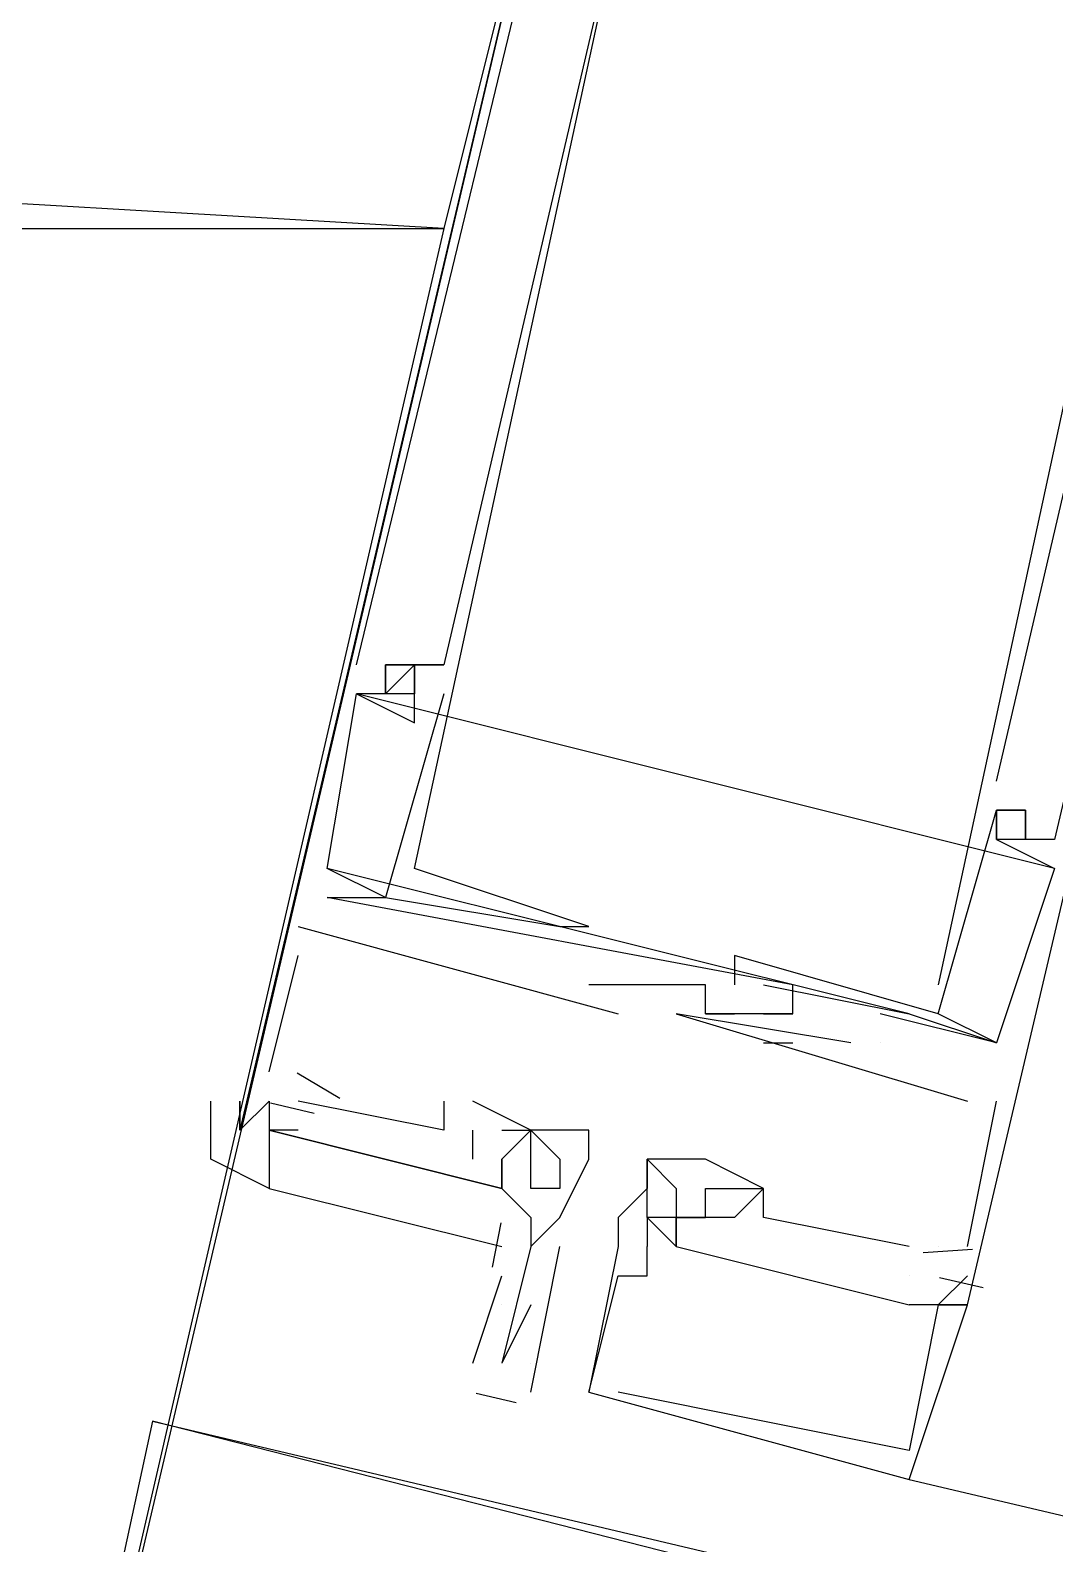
# Model space of a CAD drawing. Header units: feet. Extents: x -84 to 198, y -22 to 181.
# Drawn here: x 96.317 to 96.787, y 27.202 to 27.895 of the extents above; entities that cross this region are included whole.
import ezdxf

# ---------------------------------------------------------------- set-up
doc = ezdxf.new("R2010")
doc.units = ezdxf.units.FT
doc.layers.add('A-LINEA', color=7, linetype='CONTINUOUS')
doc.layers.add('A-MURO-CONCRETO', color=8, linetype='CONTINUOUS')

msp = doc.modelspace()

# ---------------------------------------------------------------- linework, layer by layer
at = {"layer": 'A-LINEA'}
for p, q in [((96.4667, 27.6044), (96.4667, 27.6044)), ((96.4667, 27.6044), (96.4667, 27.6044)), ((96.4667, 27.6044), (96.4667, 27.6044)), ((96.48, 27.6044), (96.48, 27.6044)), ((96.48, 27.6044), (96.48, 27.6044)), ((96.48, 27.6044), (96.48, 27.6044)), ((96.4933, 27.6044), (96.4933, 27.6044)), ((96.4933, 27.6044), (96.4933, 27.6044)), ((96.4933, 27.6044), (96.4933, 27.6044)), ((96.4933, 27.6044), (96.4933, 27.6044)), ((96.4933, 27.6044), (96.4933, 27.6044)), ((96.4933, 27.6044), (96.4933, 27.6044)), ((96.5067, 27.6044), (96.5067, 27.6044)), ((96.5067, 27.6044), (96.5067, 27.6044)), ((96.5067, 27.6044), (96.5067, 27.6044)), ((96.5067, 27.6044), (96.5067, 27.6044)), ((96.5067, 27.6044), (96.5067, 27.6044)), ((96.5067, 27.6044), (96.5067, 27.6044)), ((96.7867, 27.5111), (96.4667, 27.5911)), ((96.4667, 27.5911), (96.4667, 27.5911)), ((96.4667, 27.5911), (96.4667, 27.5911)), ((96.7867, 27.5111), (96.4667, 27.5911)), ((96.4667, 27.5911), (96.4667, 27.5911)), ((96.4667, 27.5911), (96.4667, 27.5911)), ((96.7867, 27.5111), (96.4667, 27.5911)), ((96.4667, 27.5911), (96.4667, 27.5911)), ((96.4667, 27.5911), (96.4667, 27.5911)), ((96.5067, 27.5911), (96.48, 27.4978)), ((96.48, 27.5911), (96.48, 27.5911)), ((96.5067, 27.5911), (96.48, 27.4978)), ((96.48, 27.5911), (96.48, 27.5911)), ((96.5067, 27.5911), (96.48, 27.4978)), ((96.48, 27.5911), (96.48, 27.5911)), ((96.4933, 27.5911), (96.4933, 27.5911)), ((96.4933, 27.5911), (96.4933, 27.5911)), ((96.4933, 27.5911), (96.4933, 27.5911)), ((96.4933, 27.5911), (96.4933, 27.5911)), ((96.4933, 27.5911), (96.4933, 27.5911)), ((96.4933, 27.5911), (96.4933, 27.5911)), ((96.5067, 27.5911), (96.5067, 27.5911)), ((96.5067, 27.5911), (96.5067, 27.5911)), ((96.5067, 27.5911), (96.5067, 27.5911)), ((96.4933, 27.5778), (96.4933, 27.5778)), ((96.4933, 27.5778), (96.4933, 27.5778)), ((96.4933, 27.5778), (96.4933, 27.5778)), ((96.76, 27.5511), (96.76, 27.5511)), ((96.76, 27.5511), (96.76, 27.5511)), ((96.76, 27.5511), (96.76, 27.5511)), ((96.76, 27.5378), (96.76, 27.5378)), ((96.76, 27.5378), (96.76, 27.5378)), ((96.76, 27.5378), (96.76, 27.5378)), ((96.76, 27.5378), (96.76, 27.5378)), ((96.76, 27.5378), (96.76, 27.5378)), ((96.76, 27.5378), (96.76, 27.5378)), ((96.76, 27.5378), (96.76, 27.5378)), ((96.76, 27.5378), (96.76, 27.5378)), ((96.76, 27.5378), (96.76, 27.5378)), ((96.7733, 27.5378), (96.7733, 27.5378)), ((96.7733, 27.5378), (96.7733, 27.5378)), ((96.7733, 27.5378), (96.7733, 27.5378)), ((96.7733, 27.5378), (96.7733, 27.5378)), ((96.7733, 27.5378), (96.7733, 27.5378)), ((96.7733, 27.5378), (96.7733, 27.5378)), ((96.76, 27.5244), (96.76, 27.5244)), ((96.76, 27.5244), (96.76, 27.5244)), ((96.76, 27.5244), (96.76, 27.5244)), ((96.76, 27.5244), (96.76, 27.5244)), ((96.76, 27.5244), (96.76, 27.5244)), ((96.76, 27.5244), (96.76, 27.5244)), ((96.7733, 27.5244), (96.7733, 27.5244)), ((96.7733, 27.5244), (96.7733, 27.5244)), ((96.7733, 27.5244), (96.7733, 27.5244)), ((96.7867, 27.5244), (96.7867, 27.5244)), ((96.7867, 27.5244), (96.7867, 27.5244)), ((96.7867, 27.5244), (96.7867, 27.5244)), ((96.72, 27.4444), (96.4533, 27.5111)), ((96.48, 27.4978), (96.4533, 27.5111)), ((96.4533, 27.5111), (96.4533, 27.5111)), ((96.4533, 27.5111), (96.4533, 27.5111)), ((96.72, 27.4444), (96.4533, 27.5111)), ((96.48, 27.4978), (96.4533, 27.5111)), ((96.4533, 27.5111), (96.4533, 27.5111)), ((96.4533, 27.5111), (96.4533, 27.5111)), ((96.72, 27.4444), (96.4533, 27.5111)), ((96.48, 27.4978), (96.4533, 27.5111)), ((96.4533, 27.5111), (96.4533, 27.5111)), ((96.4533, 27.5111), (96.4533, 27.5111)), ((96.4933, 27.5111), (96.4933, 27.5111)), ((96.4933, 27.5111), (96.4933, 27.5111)), ((96.4933, 27.5111), (96.4933, 27.5111)), ((96.7867, 27.5111), (96.7867, 27.5111)), ((96.7867, 27.5111), (96.7867, 27.5111)), ((96.7867, 27.5111), (96.7867, 27.5111)), ((96.4533, 27.4978), (96.4533, 27.4978)), ((96.4533, 27.4978), (96.4533, 27.4978)), ((96.4533, 27.4978), (96.4533, 27.4978)), ((96.4533, 27.4978), (96.4533, 27.4978)), ((96.4533, 27.4978), (96.4533, 27.4978)), ((96.4533, 27.4978), (96.4533, 27.4978)), ((96.48, 27.4978), (96.48, 27.4978)), ((96.48, 27.4978), (96.48, 27.4978)), ((96.48, 27.4978), (96.48, 27.4978)), ((96.48, 27.4978), (96.48, 27.4978)), ((96.48, 27.4978), (96.48, 27.4978)), ((96.48, 27.4978), (96.48, 27.4978)), ((96.44, 27.4844), (96.5867, 27.4444)), ((96.44, 27.4844), (96.44, 27.4844)), ((96.44, 27.4844), (96.5867, 27.4444)), ((96.44, 27.4844), (96.44, 27.4844)), ((96.44, 27.4844), (96.5867, 27.4444)), ((96.44, 27.4844), (96.44, 27.4844)), ((96.56, 27.4844), (96.56, 27.4844)), ((96.56, 27.4844), (96.56, 27.4844)), ((96.56, 27.4844), (96.56, 27.4844)), ((96.5733, 27.4844), (96.5733, 27.4844)), ((96.5733, 27.4844), (96.5733, 27.4844)), ((96.5733, 27.4844), (96.5733, 27.4844)), ((96.4267, 27.4178), (96.44, 27.4711)), ((96.4267, 27.4178), (96.44, 27.4711)), ((96.4267, 27.4178), (96.44, 27.4711)), ((96.44, 27.4711), (96.44, 27.4711)), ((96.44, 27.4711), (96.44, 27.4711)), ((96.44, 27.4711), (96.44, 27.4711)), ((96.64, 27.4711), (96.64, 27.4711)), ((96.64, 27.4711), (96.64, 27.4711)), ((96.64, 27.4711), (96.64, 27.4711)), ((96.5733, 27.4578), (96.5733, 27.4578)), ((96.5733, 27.4578), (96.5733, 27.4578)), ((96.5733, 27.4578), (96.5733, 27.4578)), ((96.5867, 27.4578), (96.5867, 27.4578)), ((96.5867, 27.4578), (96.5867, 27.4578)), ((96.5867, 27.4578), (96.5867, 27.4578)), ((96.5867, 27.4578), (96.5867, 27.4578)), ((96.5867, 27.4578), (96.5867, 27.4578)), ((96.5867, 27.4578), (96.5867, 27.4578)), ((96.6267, 27.4578), (96.6267, 27.4578)), ((96.6267, 27.4578), (96.6267, 27.4578)), ((96.6267, 27.4578), (96.6267, 27.4578)), ((96.64, 27.4578), (96.64, 27.4578)), ((96.64, 27.4578), (96.64, 27.4578)), ((96.64, 27.4578), (96.64, 27.4578)), ((96.6533, 27.4578), (96.6533, 27.4578)), ((96.6533, 27.4578), (96.6533, 27.4578)), ((96.6533, 27.4578), (96.6533, 27.4578)), ((96.6667, 27.4578), (96.6667, 27.4578)), ((96.6667, 27.4578), (96.6667, 27.4578)), ((96.6667, 27.4578), (96.6667, 27.4578)), ((96.7333, 27.4578), (96.7333, 27.4578)), ((96.7333, 27.4578), (96.7333, 27.4578)), ((96.7333, 27.4578), (96.7333, 27.4578)), ((96.5867, 27.4444), (96.5867, 27.4444)), ((96.5867, 27.4444), (96.5867, 27.4444)), ((96.5867, 27.4444), (96.5867, 27.4444)), ((96.6133, 27.4444), (96.6133, 27.4444)), ((96.6133, 27.4444), (96.6133, 27.4444)), ((96.6133, 27.4444), (96.6133, 27.4444)), ((96.6267, 27.4444), (96.6267, 27.4444)), ((96.6267, 27.4444), (96.6267, 27.4444)), ((96.6267, 27.4444), (96.6267, 27.4444)), ((96.6267, 27.4444), (96.6267, 27.4444)), ((96.6267, 27.4444), (96.6267, 27.4444)), ((96.6267, 27.4444), (96.6267, 27.4444)), ((96.64, 27.4444), (96.64, 27.4444)), ((96.64, 27.4444), (96.64, 27.4444)), ((96.64, 27.4444), (96.64, 27.4444)), ((96.64, 27.4444), (96.64, 27.4444)), ((96.64, 27.4444), (96.64, 27.4444)), ((96.64, 27.4444), (96.64, 27.4444)), ((96.6533, 27.4444), (96.6533, 27.4444)), ((96.6533, 27.4444), (96.6533, 27.4444)), ((96.6533, 27.4444), (96.6533, 27.4444)), ((96.6667, 27.4444), (96.6667, 27.4444)), ((96.6667, 27.4444), (96.6667, 27.4444)), ((96.6667, 27.4444), (96.6667, 27.4444)), ((96.6667, 27.4444), (96.6667, 27.4444)), ((96.6667, 27.4444), (96.6667, 27.4444)), ((96.6667, 27.4444), (96.6667, 27.4444)), ((96.7067, 27.4444), (96.7067, 27.4444)), ((96.7067, 27.4444), (96.7067, 27.4444)), ((96.7067, 27.4444), (96.7067, 27.4444)), ((96.72, 27.4444), (96.72, 27.4444)), ((96.72, 27.4444), (96.72, 27.4444)), ((96.72, 27.4444), (96.72, 27.4444)), ((96.7333, 27.4444), (96.7333, 27.4444)), ((96.7333, 27.4444), (96.7333, 27.4444)), ((96.7333, 27.4444), (96.7333, 27.4444)), ((96.7333, 27.4444), (96.7333, 27.4444)), ((96.7333, 27.4444), (96.7333, 27.4444)), ((96.7333, 27.4444), (96.7333, 27.4444)), ((96.6533, 27.4311), (96.6667, 27.4311)), ((96.6533, 27.4311), (96.6533, 27.4311)), ((96.6533, 27.4311), (96.6667, 27.4311)), ((96.6533, 27.4311), (96.6533, 27.4311)), ((96.6533, 27.4311), (96.6667, 27.4311)), ((96.6533, 27.4311), (96.6533, 27.4311)), ((96.6667, 27.4311), (96.6667, 27.4311)), ((96.6667, 27.4311), (96.6667, 27.4311)), ((96.6667, 27.4311), (96.6667, 27.4311)), ((96.6933, 27.4311), (96.6933, 27.4311)), ((96.6933, 27.4311), (96.6933, 27.4311)), ((96.6933, 27.4311), (96.6933, 27.4311)), ((96.7067, 27.4311), (96.7067, 27.4311)), ((96.7067, 27.4311), (96.7067, 27.4311)), ((96.7067, 27.4311), (96.7067, 27.4311)), ((96.7067, 27.4311), (96.7067, 27.4311)), ((96.7067, 27.4311), (96.7067, 27.4311)), ((96.7067, 27.4311), (96.7067, 27.4311)), ((96.76, 27.4311), (96.76, 27.4311)), ((96.76, 27.4311), (96.76, 27.4311)), ((96.76, 27.4311), (96.76, 27.4311)), ((96.76, 27.4311), (96.76, 27.4311)), ((96.76, 27.4311), (96.76, 27.4311)), ((96.76, 27.4311), (96.76, 27.4311)), ((96.76, 27.4311), (96.76, 27.4311)), ((96.76, 27.4311), (96.76, 27.4311)), ((96.76, 27.4311), (96.76, 27.4311)), ((96.4267, 27.4178), (96.4267, 27.4178)), ((96.4267, 27.4178), (96.4267, 27.4178)), ((96.4267, 27.4178), (96.4267, 27.4178)), ((96.4591, 27.4056), (96.4395, 27.4172)), ((96.4591, 27.4056), (96.4395, 27.4172)), ((96.4591, 27.4056), (96.4395, 27.4172)), ((96.4133, 27.4044), (96.4133, 27.4044)), ((96.4133, 27.4044), (96.4133, 27.4044)), ((96.4133, 27.4044), (96.4133, 27.4044)), ((96.4473, 27.3988), (96.4273, 27.4035)), ((96.4473, 27.3988), (96.4273, 27.4035)), ((96.4473, 27.3988), (96.4273, 27.4035)), ((96.44, 27.4044), (96.44, 27.4044)), ((96.44, 27.4044), (96.44, 27.4044)), ((96.44, 27.4044), (96.44, 27.4044)), ((96.4533, 27.4044), (96.4533, 27.4044)), ((96.4533, 27.4044), (96.4533, 27.4044)), ((96.4533, 27.4044), (96.4533, 27.4044)), ((96.5067, 27.4044), (96.5067, 27.4044)), ((96.5067, 27.4044), (96.5067, 27.4044)), ((96.5067, 27.4044), (96.5067, 27.4044)), ((96.52, 27.4044), (96.52, 27.4044)), ((96.52, 27.4044), (96.52, 27.4044)), ((96.52, 27.4044), (96.52, 27.4044)), ((96.7467, 27.3378), (96.76, 27.4044)), ((96.7467, 27.4044), (96.7467, 27.4044)), ((96.7467, 27.3378), (96.76, 27.4044)), ((96.7467, 27.4044), (96.7467, 27.4044)), ((96.7467, 27.3378), (96.76, 27.4044)), ((96.7467, 27.4044), (96.7467, 27.4044)), ((96.76, 27.4044), (96.76, 27.4044)), ((96.76, 27.4044), (96.76, 27.4044)), ((96.76, 27.4044), (96.76, 27.4044)), ((96.4133, 27.3911), (96.4133, 27.3911)), ((96.4133, 27.3911), (96.4133, 27.3911)), ((96.4133, 27.3911), (96.4133, 27.3911)), ((96.4133, 27.3911), (96.4133, 27.3911)), ((96.4267, 27.3911), (96.4267, 27.3911)), ((96.4267, 27.3911), (96.4267, 27.3911)), ((96.4267, 27.3911), (96.4267, 27.3911)), ((96.4267, 27.3911), (96.4267, 27.3911)), ((96.44, 27.3911), (96.44, 27.3911)), ((96.44, 27.3911), (96.44, 27.3911)), ((96.44, 27.3911), (96.44, 27.3911)), ((96.5067, 27.3911), (96.5067, 27.3911)), ((96.5067, 27.3911), (96.5067, 27.3911)), ((96.5067, 27.3911), (96.5067, 27.3911)), ((96.52, 27.3778), (96.52, 27.3911)), ((96.52, 27.3911), (96.52, 27.3911)), ((96.52, 27.3778), (96.52, 27.3911)), ((96.52, 27.3911), (96.52, 27.3911)), ((96.52, 27.3778), (96.52, 27.3911)), ((96.52, 27.3911), (96.52, 27.3911)), ((96.5333, 27.3911), (96.5333, 27.3911)), ((96.5333, 27.3911), (96.5333, 27.3911)), ((96.5333, 27.3911), (96.5333, 27.3911)), ((96.5467, 27.3911), (96.5467, 27.3911)), ((96.5467, 27.3911), (96.5467, 27.3911)), ((96.5467, 27.3911), (96.5467, 27.3911)), ((96.5467, 27.3911), (96.5467, 27.3911)), ((96.5467, 27.3911), (96.5467, 27.3911)), ((96.5733, 27.3911), (96.5733, 27.3911)), ((96.52, 27.3778), (96.52, 27.3778)), ((96.52, 27.3778), (96.52, 27.3778)), ((96.52, 27.3778), (96.52, 27.3778)), ((96.5333, 27.3778), (96.5333, 27.3778)), ((96.5333, 27.3778), (96.5333, 27.3778)), ((96.5333, 27.3778), (96.5333, 27.3778)), ((96.5333, 27.3778), (96.5333, 27.3778)), ((96.56, 27.3778), (96.56, 27.3778)), ((96.5733, 27.3778), (96.5733, 27.3778)), ((96.6, 27.3778), (96.6, 27.3778)), ((96.6, 27.3778), (96.6, 27.3778)), ((96.6, 27.3778), (96.6, 27.3778)), ((96.6, 27.3778), (96.6, 27.3778)), ((96.6, 27.3778), (96.6, 27.3778)), ((96.6, 27.3778), (96.6, 27.3778)), ((96.6267, 27.3778), (96.6267, 27.3778)), ((96.6267, 27.3778), (96.6267, 27.3778)), ((96.6267, 27.3778), (96.6267, 27.3778)), ((96.6267, 27.3778), (96.6267, 27.3778)), ((96.6267, 27.3778), (96.6267, 27.3778)), ((96.6267, 27.3778), (96.6267, 27.3778)), ((96.5333, 27.3644), (96.5333, 27.3644)), ((96.5333, 27.3644), (96.5333, 27.3644)), ((96.5333, 27.3644), (96.5333, 27.3644)), ((96.5333, 27.3644), (96.5333, 27.3644)), ((96.5467, 27.3644), (96.5467, 27.3644)), ((96.5467, 27.3644), (96.5467, 27.3644)), ((96.56, 27.3644), (96.56, 27.3644)), ((96.6, 27.3644), (96.6, 27.3644)), ((96.6, 27.3644), (96.6, 27.3644)), ((96.6, 27.3644), (96.6, 27.3644)), ((96.6133, 27.3644), (96.6133, 27.3644)), ((96.6133, 27.3644), (96.6133, 27.3644)), ((96.6133, 27.3644), (96.6133, 27.3644)), ((96.6267, 27.3644), (96.6267, 27.3644)), ((96.6267, 27.3644), (96.6267, 27.3644)), ((96.6267, 27.3644), (96.6267, 27.3644)), ((96.6267, 27.3644), (96.6267, 27.3644)), ((96.6267, 27.3644), (96.6267, 27.3644)), ((96.6267, 27.3644), (96.6267, 27.3644)), ((96.64, 27.3644), (96.64, 27.3644)), ((96.64, 27.3644), (96.64, 27.3644)), ((96.64, 27.3644), (96.64, 27.3644)), ((96.6533, 27.3644), (96.6533, 27.3644)), ((96.6533, 27.3644), (96.6533, 27.3644)), ((96.6533, 27.3644), (96.6533, 27.3644)), ((96.6533, 27.3644), (96.6533, 27.3644)), ((96.6533, 27.3644), (96.6533, 27.3644)), ((96.6533, 27.3644), (96.6533, 27.3644)), ((96.5291, 27.3283), (96.5331, 27.3486)), ((96.5291, 27.3283), (96.5331, 27.3486)), ((96.5291, 27.3283), (96.5331, 27.3486)), ((96.5467, 27.3511), (96.5467, 27.3511)), ((96.5467, 27.3511), (96.5467, 27.3511)), ((96.56, 27.3511), (96.56, 27.3511)), ((96.5867, 27.3511), (96.5867, 27.3511)), ((96.5867, 27.3511), (96.5867, 27.3511)), ((96.5867, 27.3511), (96.5867, 27.3511)), ((96.5867, 27.3511), (96.5867, 27.3511)), ((96.5867, 27.3511), (96.5867, 27.3511)), ((96.5867, 27.3511), (96.5867, 27.3511)), ((96.6, 27.3511), (96.6, 27.3378)), ((96.6, 27.3511), (96.6, 27.3511)), ((96.6, 27.3511), (96.6, 27.3511)), ((96.6, 27.3511), (96.6, 27.3511)), ((96.6, 27.3511), (96.6, 27.3378)), ((96.6, 27.3511), (96.6, 27.3511)), ((96.6, 27.3511), (96.6, 27.3511)), ((96.6, 27.3511), (96.6, 27.3511)), ((96.6, 27.3511), (96.6, 27.3378)), ((96.6, 27.3511), (96.6, 27.3511)), ((96.6, 27.3511), (96.6, 27.3511)), ((96.6, 27.3511), (96.6, 27.3511)), ((96.6133, 27.3511), (96.6133, 27.3511)), ((96.6133, 27.3511), (96.6133, 27.3511)), ((96.6133, 27.3511), (96.6133, 27.3511)), ((96.6133, 27.3511), (96.6133, 27.3511)), ((96.6133, 27.3511), (96.6133, 27.3511)), ((96.6133, 27.3511), (96.6133, 27.3511)), ((96.6133, 27.3511), (96.6133, 27.3511)), ((96.6133, 27.3511), (96.6133, 27.3511)), ((96.6133, 27.3511), (96.6133, 27.3511)), ((96.6267, 27.3511), (96.6267, 27.3511)), ((96.6267, 27.3511), (96.6267, 27.3511)), ((96.6267, 27.3511), (96.6267, 27.3511)), ((96.6267, 27.3511), (96.6267, 27.3511)), ((96.6267, 27.3511), (96.6267, 27.3511)), ((96.6267, 27.3511), (96.6267, 27.3511)), ((96.64, 27.3511), (96.64, 27.3511)), ((96.64, 27.3511), (96.64, 27.3511)), ((96.64, 27.3511), (96.64, 27.3511)), ((96.6533, 27.3511), (96.6533, 27.3511)), ((96.6533, 27.3511), (96.6533, 27.3511)), ((96.6533, 27.3511), (96.6533, 27.3511)), ((96.5467, 27.2711), (96.56, 27.3378)), ((96.5467, 27.3378), (96.5467, 27.3378)), ((96.5467, 27.3378), (96.5467, 27.3378)), ((96.56, 27.3378), (96.56, 27.3378)), ((96.5867, 27.3378), (96.5867, 27.3378)), ((96.5867, 27.3378), (96.5867, 27.3378)), ((96.5867, 27.3378), (96.5867, 27.3378)), ((96.5867, 27.3378), (96.5867, 27.3378)), ((96.5867, 27.3378), (96.5867, 27.3378)), ((96.5867, 27.3378), (96.5867, 27.3378)), ((96.6, 27.3378), (96.6, 27.3378)), ((96.6, 27.3378), (96.6, 27.3378)), ((96.6, 27.3378), (96.6, 27.3378)), ((96.6, 27.3378), (96.6, 27.3378)), ((96.6, 27.3378), (96.6, 27.3378)), ((96.6, 27.3378), (96.6, 27.3378)), ((96.6, 27.3378), (96.6, 27.3378)), ((96.6, 27.3378), (96.6, 27.3378)), ((96.6, 27.3378), (96.6, 27.3378)), ((96.6133, 27.3378), (96.6133, 27.3378)), ((96.6133, 27.3378), (96.6133, 27.3378)), ((96.6133, 27.3378), (96.6133, 27.3378)), ((96.6133, 27.3378), (96.6133, 27.3378)), ((96.6133, 27.3378), (96.6133, 27.3378)), ((96.6133, 27.3378), (96.6133, 27.3378)), ((96.72, 27.3378), (96.72, 27.3378)), ((96.72, 27.3378), (96.72, 27.3378)), ((96.72, 27.3378), (96.72, 27.3378)), ((96.7491, 27.3365), (96.7265, 27.3349)), ((96.7491, 27.3365), (96.7265, 27.3349)), ((96.7491, 27.3365), (96.7265, 27.3349)), ((96.7333, 27.3378), (96.7333, 27.3378)), ((96.7333, 27.3378), (96.7333, 27.3378)), ((96.7333, 27.3378), (96.7333, 27.3378)), ((96.7333, 27.3378), (96.7333, 27.3378)), ((96.7333, 27.3378), (96.7333, 27.3378)), ((96.7333, 27.3378), (96.7333, 27.3378)), ((96.7467, 27.3378), (96.7467, 27.3378)), ((96.7467, 27.3378), (96.7467, 27.3378)), ((96.7467, 27.3378), (96.7467, 27.3378)), ((96.52, 27.2844), (96.5333, 27.3244)), ((96.5867, 27.3244), (96.5867, 27.3244)), ((96.5867, 27.3244), (96.5867, 27.3244)), ((96.5867, 27.3244), (96.5867, 27.3244)), ((96.6, 27.3244), (96.6, 27.3244)), ((96.6, 27.3244), (96.6, 27.3244)), ((96.6, 27.3244), (96.6, 27.3244)), ((96.72, 27.3244), (96.72, 27.3244)), ((96.72, 27.3244), (96.72, 27.3244)), ((96.72, 27.3244), (96.72, 27.3244)), ((96.72, 27.3244), (96.72, 27.3244)), ((96.72, 27.3244), (96.72, 27.3244)), ((96.72, 27.3244), (96.72, 27.3244)), ((96.754, 27.3188), (96.7339, 27.3235)), ((96.754, 27.3188), (96.7339, 27.3235)), ((96.754, 27.3188), (96.7339, 27.3235)), ((96.7467, 27.3244), (96.7467, 27.3244)), ((96.7467, 27.3244), (96.7467, 27.3244)), ((96.7467, 27.3244), (96.7467, 27.3244)), ((96.5333, 27.3111), (96.5333, 27.3111)), ((96.5467, 27.3111), (96.5333, 27.2844)), ((96.72, 27.3111), (96.72, 27.3111)), ((96.72, 27.3111), (96.72, 27.3111)), ((96.72, 27.3111), (96.72, 27.3111)), ((96.72, 27.3111), (96.72, 27.3111)), ((96.72, 27.3111), (96.72, 27.3111)), ((96.72, 27.3111), (96.72, 27.3111)), ((96.7333, 27.3111), (96.7333, 27.3111)), ((96.7333, 27.3111), (96.7333, 27.3111)), ((96.7333, 27.3111), (96.7333, 27.3111)), ((96.7333, 27.3111), (96.7333, 27.3111)), ((96.7333, 27.3111), (96.7333, 27.3111)), ((96.7333, 27.3111), (96.7333, 27.3111)), ((96.7333, 27.3111), (96.7333, 27.3111)), ((96.7333, 27.3111), (96.7333, 27.3111)), ((96.7333, 27.3111), (96.7333, 27.3111)), ((96.7467, 27.3111), (96.7467, 27.3111)), ((96.7467, 27.3111), (96.7467, 27.3111)), ((96.7467, 27.3111), (96.7467, 27.3111)), ((96.7467, 27.3111), (96.7467, 27.3111)), ((96.7467, 27.3111), (96.7467, 27.3111)), ((96.7467, 27.3111), (96.7467, 27.3111)), ((96.5333, 27.2844), (96.5333, 27.2844)), ((96.5467, 27.2844), (96.5467, 27.2844)), ((96.5399, 27.2661), (96.5216, 27.2705)), ((96.5467, 27.2711), (96.5467, 27.2711)), ((96.5733, 27.2711), (96.5733, 27.2711)), ((96.5733, 27.2711), (96.5733, 27.2711)), ((96.5733, 27.2711), (96.5733, 27.2711)), ((96.5733, 27.2711), (96.5733, 27.2711)), ((96.5733, 27.2711), (96.5733, 27.2711)), ((96.5733, 27.2711), (96.5733, 27.2711)), ((96.5867, 27.2711), (96.5867, 27.2711)), ((96.5867, 27.2711), (96.5867, 27.2711)), ((96.5867, 27.2711), (96.5867, 27.2711)), ((96.3733, 27.2578), (105.52, 25.0978)), ((96.72, 27.2444), (96.72, 27.2444)), ((96.72, 27.2444), (96.72, 27.2444)), ((96.72, 27.2444), (96.72, 27.2444)), ((96.72, 27.2311), (96.72, 27.2311)), ((96.72, 27.2311), (104.3867, 25.4178)), ((96.72, 27.2311), (96.72, 27.2311)), ((96.72, 27.2311), (96.72, 27.2311))]:
    msp.add_line(p, q, dxfattribs=at)
for points in [[(126.2667, 36.6311), (119.2267, 38.2978), (119.16, 37.9644), (109.12, 40.3378), (105.48, 24.9378), (96.3733, 27.2578), (96.2667, 26.7644), (92.6933, 27.6178), (92.1333, 25.2311), (89.6, 14.5378), (77.3867, 17.4311), (77.2267, 16.7778), (73.6667, 17.6178), (72.7067, 13.6044), (71.9067, 10.1778)], [(96.5733, 28.0711), (96.2667, 26.7644), (91.88, 27.8044), (92.1867, 29.0978), (96.5733, 28.0711)], [(96.72, 28.0178), (96.72, 28.0311), (96.5733, 28.0711), (96.4133, 27.3911), (96.4133, 27.4044)], [(96.72, 28.0178), (96.72, 28.0311), (96.5733, 28.0711), (96.4133, 27.3911), (96.4133, 27.4044)], [(96.72, 28.0178), (96.72, 28.0311), (96.5733, 28.0711), (96.4133, 27.3911), (96.4133, 27.4044)], [(96.4667, 27.6044), (96.5733, 28.0444), (96.5867, 28.0444)], [(96.4667, 27.6044), (96.5733, 28.0444), (96.5867, 28.0444)], [(96.4667, 27.6044), (96.5733, 28.0444), (96.5867, 28.0444)], [(96.7467, 27.3244), (96.7333, 27.3111), (96.7467, 27.3111), (96.9067, 27.9911), (96.7467, 28.0311), (96.7467, 28.0044), (96.76, 28.0044), (96.7467, 28.0044), (96.7467, 28.0178), (96.7867, 28.0044), (96.7733, 28.0044), (96.8533, 27.9778)], [(96.7467, 27.3244), (96.7333, 27.3111), (96.7467, 27.3111), (96.9067, 27.9911), (96.7467, 28.0311), (96.7467, 28.0044), (96.76, 28.0044), (96.7467, 28.0044), (96.7467, 28.0178), (96.7867, 28.0044), (96.7733, 28.0044), (96.8533, 27.9778)], [(96.7467, 27.3244), (96.7333, 27.3111), (96.7467, 27.3111), (96.9067, 27.9911), (96.7467, 28.0311), (96.7467, 28.0044), (96.76, 28.0044), (96.7467, 28.0044), (96.7467, 28.0178), (96.7867, 28.0044), (96.7733, 28.0044), (96.8533, 27.9778)], [(96.5867, 28.0178), (96.6, 28.0044), (96.5067, 27.6044), (96.48, 27.6044), (96.48, 27.5911), (96.4933, 27.6044), (96.5067, 27.6044)], [(96.5867, 28.0178), (96.6, 28.0044), (96.5067, 27.6044), (96.48, 27.6044), (96.48, 27.5911), (96.4933, 27.6044), (96.5067, 27.6044)], [(96.5867, 28.0178), (96.6, 28.0044), (96.5067, 27.6044), (96.48, 27.6044), (96.48, 27.5911), (96.4933, 27.6044), (96.5067, 27.6044)], [(96.4533, 27.4978), (96.48, 27.4978), (96.56, 27.4844), (96.5733, 27.4844), (96.5733, 27.4844), (96.4933, 27.5111), (96.6, 28.0044), (96.6933, 27.9911), (96.68, 28.0044)], [(96.4533, 27.4978), (96.48, 27.4978), (96.56, 27.4844), (96.5733, 27.4844), (96.5733, 27.4844), (96.4933, 27.5111), (96.6, 28.0044), (96.6933, 27.9911), (96.68, 28.0044)], [(96.4533, 27.4978), (96.48, 27.4978), (96.56, 27.4844), (96.5733, 27.4844), (96.5733, 27.4844), (96.4933, 27.5111), (96.6, 28.0044), (96.6933, 27.9911), (96.68, 28.0044)], [(96.8933, 27.9778), (96.7867, 27.5244), (96.76, 27.5244), (96.76, 27.5378), (96.76, 27.5244), (96.7867, 27.5111), (96.76, 27.4311), (96.7067, 27.4444)], [(96.8933, 27.9778), (96.7867, 27.5244), (96.76, 27.5244), (96.76, 27.5378), (96.76, 27.5244), (96.7867, 27.5111), (96.76, 27.4311), (96.7067, 27.4444)], [(96.8933, 27.9778), (96.7867, 27.5244), (96.76, 27.5244), (96.76, 27.5378), (96.76, 27.5244), (96.7867, 27.5111), (96.76, 27.4311), (96.7067, 27.4444)], [(96.76, 27.9644), (96.84, 27.9511), (96.7333, 27.4578)], [(96.76, 27.9644), (96.84, 27.9511), (96.7333, 27.4578)], [(96.76, 27.9644), (96.84, 27.9511), (96.7333, 27.4578)], [(96.76, 27.5511), (96.8533, 27.9511), (96.8667, 27.9378), (96.88, 27.9644)], [(96.76, 27.5511), (96.8533, 27.9511), (96.8667, 27.9378), (96.88, 27.9644)], [(96.76, 27.5511), (96.8533, 27.9511), (96.8667, 27.9378), (96.88, 27.9644)], [(96.4533, 27.5111), (96.4667, 27.5911), (96.4933, 27.5778), (96.4933, 27.5911), (96.4933, 27.6044), (96.4933, 27.5911), (96.4667, 27.5911)], [(96.4533, 27.5111), (96.4667, 27.5911), (96.4933, 27.5778), (96.4933, 27.5911), (96.4933, 27.6044), (96.4933, 27.5911), (96.4667, 27.5911)], [(96.4533, 27.5111), (96.4667, 27.5911), (96.4933, 27.5778), (96.4933, 27.5911), (96.4933, 27.6044), (96.4933, 27.5911), (96.4667, 27.5911)], [(96.48, 27.5911), (96.48, 27.6044), (96.48, 27.6044), (96.5067, 27.6044)], [(96.48, 27.5911), (96.48, 27.6044), (96.48, 27.6044), (96.5067, 27.6044)], [(96.48, 27.5911), (96.48, 27.6044), (96.48, 27.6044), (96.5067, 27.6044)], [(96.76, 27.4311), (96.7333, 27.4444), (96.76, 27.5378), (96.7733, 27.5378), (96.7733, 27.5244), (96.7733, 27.5378), (96.76, 27.5378)], [(96.76, 27.4311), (96.7333, 27.4444), (96.76, 27.5378), (96.7733, 27.5378), (96.7733, 27.5244), (96.7733, 27.5378), (96.76, 27.5378)], [(96.76, 27.4311), (96.7333, 27.4444), (96.76, 27.5378), (96.7733, 27.5378), (96.7733, 27.5244), (96.7733, 27.5378), (96.76, 27.5378)], [(96.6667, 27.4444), (96.6667, 27.4578), (96.4533, 27.4978)], [(96.6667, 27.4444), (96.6667, 27.4578), (96.4533, 27.4978)], [(96.6667, 27.4444), (96.6667, 27.4578), (96.4533, 27.4978)], [(96.7333, 27.4444), (96.64, 27.4711), (96.64, 27.4711), (96.64, 27.4578)], [(96.7333, 27.4444), (96.64, 27.4711), (96.64, 27.4711), (96.64, 27.4578)], [(96.7333, 27.4444), (96.64, 27.4711), (96.64, 27.4711), (96.64, 27.4578)], [(96.6533, 27.4444), (96.6667, 27.4444), (96.64, 27.4444), (96.6267, 27.4444), (96.64, 27.4444), (96.6267, 27.4444), (96.6267, 27.4578), (96.5867, 27.4578), (96.5733, 27.4578)], [(96.6533, 27.4444), (96.6667, 27.4444), (96.64, 27.4444), (96.6267, 27.4444), (96.64, 27.4444), (96.6267, 27.4444), (96.6267, 27.4578), (96.5867, 27.4578), (96.5733, 27.4578)], [(96.6533, 27.4444), (96.6667, 27.4444), (96.64, 27.4444), (96.6267, 27.4444), (96.64, 27.4444), (96.6267, 27.4444), (96.6267, 27.4578), (96.5867, 27.4578), (96.5733, 27.4578)], [(96.6533, 27.4578), (96.72, 27.4444), (96.76, 27.4311)], [(96.6533, 27.4578), (96.72, 27.4444), (96.76, 27.4311)], [(96.6533, 27.4578), (96.72, 27.4444), (96.76, 27.4311)], [(96.6933, 27.4311), (96.6133, 27.4444), (96.7467, 27.4044)], [(96.6933, 27.4311), (96.6133, 27.4444), (96.7467, 27.4044)], [(96.6933, 27.4311), (96.6133, 27.4444), (96.7467, 27.4044)], [(96.4133, 27.4044), (96.4133, 27.3911), (96.4267, 27.4044), (96.4267, 27.3911), (96.4267, 27.3644), (96.4, 27.3778), (96.4, 27.4044)], [(96.5067, 27.4044), (96.5067, 27.3911), (96.44, 27.4044)], [(96.5067, 27.4044), (96.5067, 27.3911), (96.44, 27.4044)], [(96.5067, 27.4044), (96.5067, 27.3911), (96.44, 27.4044)], [(96.5333, 27.3911), (96.5467, 27.3911), (96.52, 27.4044)], [(96.5333, 27.3911), (96.5467, 27.3911), (96.52, 27.4044)], [(96.5333, 27.3911), (96.5467, 27.3911), (96.52, 27.4044)], [(96.5333, 27.3644), (96.4267, 27.3911), (96.4267, 27.3644), (96.5333, 27.3378)], [(96.44, 27.3911), (96.4267, 27.3911), (96.5333, 27.3644), (96.5333, 27.3778)], [(96.5333, 27.3644), (96.4267, 27.3911), (96.4267, 27.3644), (96.5333, 27.3378)], [(96.44, 27.3911), (96.4267, 27.3911), (96.5333, 27.3644), (96.5333, 27.3778)], [(96.5333, 27.3644), (96.4267, 27.3911), (96.4267, 27.3644), (96.5333, 27.3378)], [(96.44, 27.3911), (96.4267, 27.3911), (96.5333, 27.3644), (96.5333, 27.3778)], [(96.5467, 27.3378), (96.56, 27.3511), (96.5733, 27.3778), (96.5733, 27.3911), (96.5467, 27.3911), (96.5467, 27.3911), (96.5467, 27.3911), (96.5467, 27.3911), (96.5333, 27.3778), (96.5333, 27.3778), (96.5333, 27.3644), (96.5467, 27.3511), (96.5467, 27.3511)], [(96.5467, 27.3644), (96.5467, 27.3911), (96.56, 27.3778), (96.56, 27.3644), (96.5467, 27.3644)], [(96.6267, 27.3778), (96.6, 27.3778), (96.6, 27.3644), (96.5867, 27.3511), (96.5867, 27.3378)], [(96.6267, 27.3778), (96.6, 27.3778), (96.6, 27.3644), (96.5867, 27.3511), (96.5867, 27.3378)], [(96.6267, 27.3778), (96.6, 27.3778), (96.6, 27.3644), (96.5867, 27.3511), (96.5867, 27.3378)], [(96.6133, 27.3511), (96.6, 27.3511), (96.6, 27.3778), (96.6133, 27.3644), (96.6133, 27.3511)], [(96.6133, 27.3511), (96.6, 27.3511), (96.6, 27.3778), (96.6133, 27.3644), (96.6133, 27.3511)], [(96.6133, 27.3511), (96.6, 27.3511), (96.6, 27.3778), (96.6133, 27.3644), (96.6133, 27.3511)], [(96.72, 27.3378), (96.6533, 27.3511), (96.6533, 27.3644), (96.6267, 27.3778)], [(96.72, 27.3378), (96.6533, 27.3511), (96.6533, 27.3644), (96.6267, 27.3778)], [(96.72, 27.3378), (96.6533, 27.3511), (96.6533, 27.3644), (96.6267, 27.3778)], [(96.6, 27.3511), (96.6133, 27.3378), (96.6133, 27.3511), (96.6267, 27.3511), (96.6267, 27.3511), (96.6267, 27.3644), (96.6267, 27.3644), (96.6267, 27.3644), (96.6267, 27.3644)], [(96.6, 27.3511), (96.6133, 27.3378), (96.6133, 27.3511), (96.6267, 27.3511), (96.6267, 27.3511), (96.6267, 27.3644), (96.6267, 27.3644), (96.6267, 27.3644), (96.6267, 27.3644)], [(96.6, 27.3511), (96.6133, 27.3378), (96.6133, 27.3511), (96.6267, 27.3511), (96.6267, 27.3511), (96.6267, 27.3644), (96.6267, 27.3644), (96.6267, 27.3644), (96.6267, 27.3644)], [(96.6267, 27.3644), (96.64, 27.3644), (96.6533, 27.3644), (96.64, 27.3511), (96.6267, 27.3511), (96.6133, 27.3511), (96.6133, 27.3378), (96.72, 27.3111)], [(96.6267, 27.3644), (96.64, 27.3644), (96.6533, 27.3644), (96.64, 27.3511), (96.6267, 27.3511), (96.6133, 27.3511), (96.6133, 27.3378), (96.72, 27.3111)], [(96.6267, 27.3644), (96.64, 27.3644), (96.6533, 27.3644), (96.64, 27.3511), (96.6267, 27.3511), (96.6133, 27.3511), (96.6133, 27.3378), (96.72, 27.3111)], [(96.5467, 27.3511), (96.5467, 27.3378), (96.5467, 27.3378), (96.5467, 27.3378), (96.5467, 27.3378), (96.5333, 27.2844)], [(96.5867, 27.3378), (96.5733, 27.2711), (96.72, 27.2311), (96.72, 27.2311), (96.7467, 27.3111), (96.7333, 27.3111), (96.72, 27.3111)], [(96.5733, 27.2711), (96.5867, 27.3244), (96.5867, 27.3244), (96.6, 27.3244), (96.6, 27.3244), (96.6, 27.3378)], [(96.5867, 27.3378), (96.5733, 27.2711), (96.72, 27.2311), (96.72, 27.2311), (96.7467, 27.3111), (96.7333, 27.3111), (96.72, 27.3111)], [(96.5733, 27.2711), (96.5867, 27.3244), (96.5867, 27.3244), (96.6, 27.3244), (96.6, 27.3244), (96.6, 27.3378)], [(96.5867, 27.3378), (96.5733, 27.2711), (96.72, 27.2311), (96.72, 27.2311), (96.7467, 27.3111), (96.7333, 27.3111), (96.72, 27.3111)], [(96.5733, 27.2711), (96.5867, 27.3244), (96.5867, 27.3244), (96.6, 27.3244), (96.6, 27.3244), (96.6, 27.3378)], [(96.7333, 27.3111), (96.72, 27.2444), (96.72, 27.2444), (96.5867, 27.2711), (96.5867, 27.2711)], [(96.7333, 27.3111), (96.72, 27.2444), (96.72, 27.2444), (96.5867, 27.2711), (96.5867, 27.2711)], [(96.7333, 27.3111), (96.72, 27.2444), (96.72, 27.2444), (96.5867, 27.2711), (96.5867, 27.2711)]]:
    msp.add_lwpolyline(points, dxfattribs=at)
at = {"layer": 'A-MURO-CONCRETO'}
for points in [[(91.9467, 28.0711), (91.88, 27.8044), (96.5067, 27.8044), (91.9467, 28.0711)], [(91.9467, 28.0711), (96.5733, 28.0711), (96.5067, 27.8044), (91.9467, 28.0711), (91.9467, 28.0711)], [(91.88, 27.8044), (96.5067, 27.8044), (96.2667, 26.7644), (91.88, 27.8044), (91.88, 27.8044)]]:
    msp.add_lwpolyline(points, dxfattribs=at)

doc.saveas('drawing.dxf')
